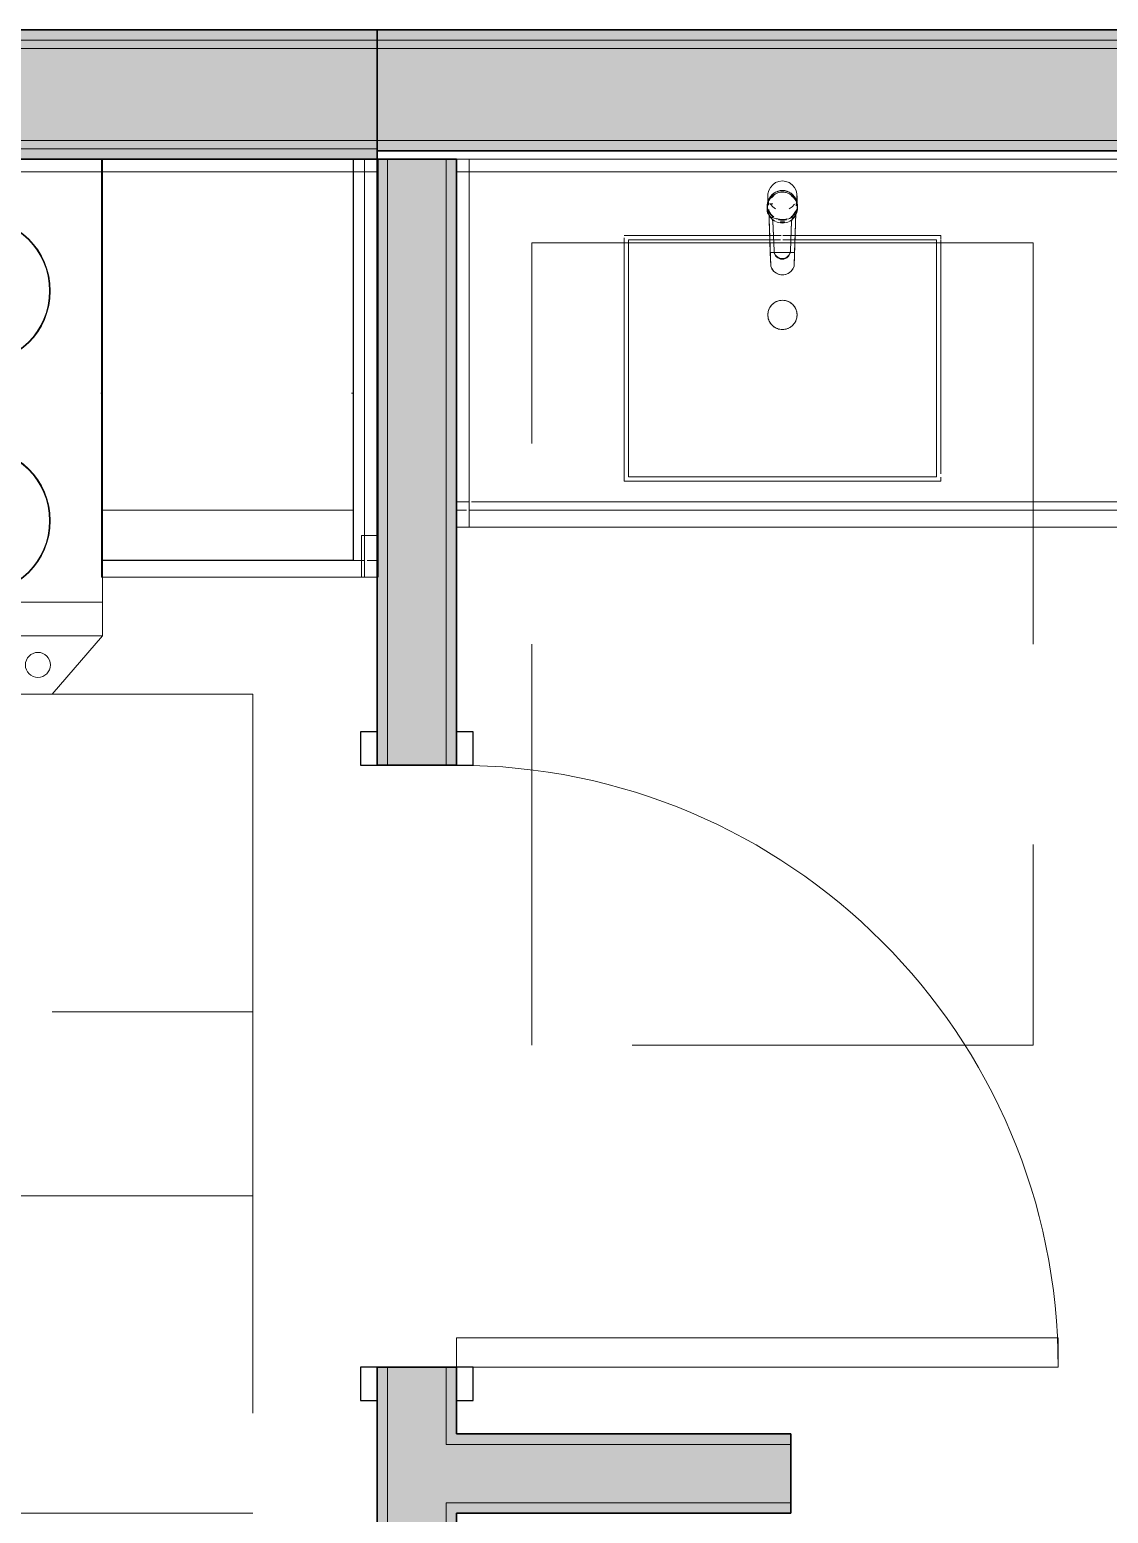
# Model space of a CAD drawing. Header units: inches. Extents: x 6 to 8416, y -388 to 6104.
# Drawn here: x 6932.9 to 6997.4, y 1418.4 to 1507.2 of the extents above; entities that cross this region are included whole.
import ezdxf

# ---------------------------------------------------------------- set-up
doc = ezdxf.new("R2010")
doc.units = ezdxf.units.IN
doc.header["$MEASUREMENT"] = 0
for name, pattern in [('Dash 1_16_', [48, 24, -24]), ('Dot 1_16_', [24, 0, -24]), ('Hidden 1_16_', [36, 24, -12]), ('Hidden 1_8_', [9, 6, -3])]:
    doc.linetypes.add(name, pattern=pattern)
for name, color, linetype, lineweight in [('A-DOOR', 31, 'Continuous', 18), ('A-DOOR-FRAM', 31, 'Continuous', 25), ('A-GENM', 13, 'Continuous', 18), ('A-ROOM', 32, 'Continuous', 13), ('A-WALL', 113, 'Continuous', 25), ('A-WALL-PATT', 111, 'Continuous', 35), ('I-WALL', 2, 'Continuous', 25), ('P-SANR-FIXT', 6, 'Continuous', 18), ('Q-CASE', 31, 'Continuous', 18), ('Q-SPCQ', 91, 'Continuous', 18)]:
    doc.layers.add(name, color=color, linetype=linetype, lineweight=lineweight)

# ---------------------------------------------------------------- blocks, each defined once
blk = doc.blocks.new('GM KT - Type B_G7 - AM - Non-Recessed at Panel - 60-3_4_ Counter to Counter-V1229-LEVEL 3 - PLAN Copy 1 Copy 1')
at = {"layer": 'A-GENM', "lineweight": 9}
for p, q in [((-0.018, -0.75), (-77.969, -0.75)), ((-77.969, -0.75), (-0.781, -0.75)), ((-16.531, 0), (-16.531, -0.75)), ((-16.531, -0.75), (-16.531, 0)), ((-16.531, -0.75), (-16.531, -25)), ((-16.531, -25), (-16.531, -0.75)), ((-16.469, 0), (-0.781, 0)), ((-0.781, 0), (-0.031, 0)), ((-0.781, -22.5), (-0.781, 0)), ((-0.781, 0), (-0.781, -0.75)), ((-0.781, -0.75), (-0.031, -0.75)), ((-0.781, -0.75), (-0.781, -22.5)), ((-0.031, -0.75), (-0.031, 0)), ((-0.031, 0), (-0.031, -22.5)), ((-0.031, -22.5), (-0.031, -0.75)), ((0.031, -0.75), (0.031, 0)), ((0.031, 0), (0.031, -0.75)), ((0.031, -0.75), (0.031, 0)), ((0.031, 0), (0.031, -0.75)), ((0.031, -22.5), (0.031, -0.75)), ((0.031, -0.75), (0.031, -22.5)), ((-0.781, -25), (-0.781, -22.5)), ((-0.781, -22.5), (-0.781, -25)), ((-0.031, -25), (-0.031, -22.5)), ((-0.031, -22.5), (-0.031, -25)), ((0.031, -25), (0.031, -22.5)), ((0.031, -22.5), (0.031, -25)), ((-16.531, -25), (-0.969, -25)), ((-0.969, -25), (-16.469, -25)), ((-0.969, -25), (-0.781, -25)), ((-0.781, -25), (-0.969, -25)), ((-0.781, -25), (-0.031, -25)), ((-0.031, -25), (-0.781, -25)), ((-0.031, -25), (-0.781, -25)), ((-0.781, -25), (-0.031, -25))]:
    blk.add_line(p, q, dxfattribs=at)
blk = doc.blocks.new('CW - LW - Filler - Toe Kick - AM - 1 1_2_ W x 24_ D x H-V1230-LEVEL 3 - PLAN Copy 1 Copy 1')
at = {"layer": 'Q-CASE', "lineweight": 9}
for p, q in [((18.238, 0), (18.238, -0.75)), ((18.238, -0.75), (18.238, 0)), ((18.238, 0), (18.925, 0)), ((18.925, 0), (18.238, 0)), ((18.238, 0), (18.925, 0)), ((18.238, -0.75), (18.238, -24)), ((18.238, -24), (18.238, -0.75)), ((18.925, 0), (19.675, 0)), ((19.675, 0), (18.925, 0)), ((18.925, 0), (19.675, 0)), ((19.738, 0), (19.738, -0.75)), ((19.738, -0.75), (19.738, 0)), ((19.738, 0), (19.738, -0.75)), ((19.738, -0.75), (19.738, -22.5)), ((19.738, -22.5), (19.738, -0.75)), ((19.738, -0.75), (19.738, -22.5)), ((19.738, -22.5), (19.738, -24)), ((19.738, -24), (19.738, -22.5)), ((19.738, -22.5), (19.738, -24)), ((18.238, -24), (18.738, -24)), ((18.738, -24), (18.238, -24)), ((18.238, -24.004), (18.738, -24.004)), ((18.238, -24.004), (18.738, -24.004)), ((18.738, -24), (18.925, -24)), ((18.925, -24), (18.738, -24)), ((18.738, -24.004), (18.925, -24.004)), ((18.738, -24.004), (18.925, -24.004)), ((19.075, -24), (19.675, -24)), ((19.675, -24), (19.075, -24)), ((19.078, -24.004), (19.675, -24.004)), ((19.078, -24.004), (19.675, -24.004))]:
    blk.add_line(p, q, dxfattribs=at)
blk = doc.blocks.new('CW - UP - Double Doors - AM - 30_ W x 14_ D x H-2223684-LEVEL 3 - PLAN Copy 1 Copy 1')
at = {"layer": 'Q-CASE', "linetype": 'Dot 1_16_', "lineweight": 9}
for p, q in [((-11.262, 0), (18.738, 0)), ((18.738, -14), (-11.262, -14))]:
    blk.add_line(p, q, dxfattribs=at)
blk = doc.blocks.new('CW - UP - Filler - AM - 1 1_2_ W x 14_ D x H-2223777-LEVEL 3 - PLAN Copy 1 Copy 1')
at = {"layer": 'Q-CASE', "linetype": 'Dot 1_16_', "lineweight": 9}
for p, q in [((17.488, 0), (18.988, 0)), ((18.988, 0), (18.988, -14)), ((18.988, -14), (17.488, -14))]:
    blk.add_line(p, q, dxfattribs=at)
blk = doc.blocks.new('CW - LW - Single Door _ Drawer - AM - 15_ W x 24_ D x H - 6_ Top Drawer-V1232-LEVEL 3 - PLAN Copy 1 Copy 1')
at = {"layer": 'Q-CASE', "lineweight": 9}
for p, q in [((3.738, 0), (18.738, 0)), ((18.738, 0), (3.738, 0)), ((18.738, 0), (18.738, -0.75)), ((18.738, -0.75), (18.738, 0)), ((3.738, 0), (18.738, 0)), ((18.738, 0), (3.738, 0)), ((3.738, -0.094), (3.738, -0.75)), ((3.738, -0.75), (3.738, -0.094)), ((3.738, -0.094), (3.738, -0.75)), ((3.738, -0.75), (3.738, -0.094)), ((3.738, -0.75), (3.738, -21)), ((3.738, -21), (3.738, -0.75)), ((3.738, -0.75), (3.738, -24)), ((3.738, -24), (3.738, -0.75)), ((18.738, 0), (18.738, -0.75)), ((18.738, -0.75), (18.738, 0)), ((18.738, -0.75), (18.738, -21)), ((18.738, -21), (18.738, -0.75)), ((18.738, -0.75), (18.738, -24)), ((18.738, -24), (18.738, -0.75)), ((18.738, -21), (3.738, -21)), ((18.738, -21), (3.738, -21)), ((18.738, -24), (3.738, -24)), ((18.738, -24), (3.738, -24)), ((3.738, -24), (18.738, -24))]:
    blk.add_line(p, q, dxfattribs=at)
at = {"layer": 'Q-CASE', "lineweight": 25}
for p, q in [((3.738, 0), (18.738, 0)), ((3.738, -0.75), (3.738, -0.094)), ((3.738, -24), (3.738, -0.75)), ((18.738, 0), (18.738, -0.75)), ((18.738, -0.75), (18.738, -24)), ((18.738, -24), (3.738, -24))]:
    blk.add_line(p, q, dxfattribs=at)
blk = doc.blocks.new('CW - UP - Single Door - AM - 15_ W x 14_ D x H-5099647-LEVEL 3 - PLAN Copy 1 Copy 1')
at = {"layer": 'Q-CASE', "linetype": 'Dot 1_16_', "lineweight": 9}
for p, q in [((3.738, 0), (18.738, 0)), ((18.738, -14), (3.738, -14))]:
    blk.add_line(p, q, dxfattribs=at)
blk = doc.blocks.new('GM Outlet Zone-AM - GM Outlet Zone-AM-V1233-LEVEL 3 - PLAN Copy 1 Copy 1')
at = {"layer": 'A-GENM', "linetype": 'Dash 1_16_', "lineweight": 9}
for p, q in [((-1.25, 0), (1.25, 0)), ((1.25, 0), (-1.25, 0)), ((-1.25, -0.188), (-1.25, 0)), ((-1.25, 0), (-1.25, -0.938)), ((-1.25, -0.938), (-1.25, -0.188)), ((1.25, 0), (1.25, -0.188)), ((1.25, 0), (1.25, -0.938)), ((1.25, -0.188), (1.25, -0.938)), ((-1.25, -1), (1.25, -1)), ((1.25, -1), (-1.25, -1))]:
    blk.add_line(p, q, dxfattribs=at)
blk = doc.blocks.new('z Nested-Range - z Nested-Range-V1234-LEVEL 3 - PLAN Copy 1 Copy 1')
at = {"layer": 'Q-SPCQ'}
for p, q in [((-15, 0), (-15, -0.75)), ((-15, -0.75), (-15, 0)), ((-15, 0), (14.937, 0)), ((14.937, 0), (-15, 0)), ((-15, 0), (-15, -0.75)), ((-15, -0.75), (-15, 0)), ((-15, 0), (14.937, 0)), ((-15, -0.75), (-15, -28.5)), ((-15, -24), (-15, -0.75)), ((-15, -0.75), (-15, -24)), ((-15, -24), (-15, -0.75)), ((15, -0.75), (15, 0)), ((15, -0.094), (15, -0.75)), ((15, -0.75), (15, -0.094)), ((15, -0.094), (15, -0.75)), ((15, -28.5), (15, -0.75)), ((15, -0.75), (15, -24)), ((15, -24), (15, -0.75)), ((15, -0.75), (15, -21)), ((15, -21), (15, -24)), ((-15, -25), (-15, -24)), ((-15, -24), (-15, -25)), ((-15, -25), (-15, -24)), ((15, -24), (15, -25)), ((15, -25), (15, -24)), ((15, -24), (15, -25)), ((-15, -28.5), (-15, -25)), ((-15, -25), (-15, -26.5)), ((-15, -26.5), (-15, -25)), ((15, -25), (15, -28.5)), ((15, -26.5), (15, -25)), ((15, -25), (15, -26.5)), ((-15, -26.5), (15, -26.5)), ((15, -26.5), (-15, -26.5)), ((15, -28.5), (-15, -28.5)), ((-15, -28.5), (15, -28.5)), ((-15, -28.5), (-12, -32)), ((-12, -32), (-15, -28.5)), ((-15, -28.5), (15, -28.5)), ((15, -28.5), (-15, -28.5)), ((12, -32), (15, -28.5)), ((15, -28.5), (12, -32)), ((-12, -32), (12, -32))]:
    blk.add_line(p, q, dxfattribs=at)
at = {"layer": 'Q-SPCQ', "lineweight": 9}
for p, q in [((-3, -29.138), (-3, -31.432)), ((3, -29.138), (-3, -29.138)), ((3, -31.432), (3, -29.138)), ((-3, -31.432), (3, -31.432))]:
    blk.add_line(p, q, dxfattribs=at)
for centre in [(-11.143, -30.25), (-7.286, -30.25), (7.286, -30.25), (11.143, -30.25)]:
    blk.add_circle(centre, 0.75, dxfattribs=at)
for centre, radius, start, end in [((-7.5, -7.875), 4.375, 360, 180), ((-7.5, -7.875), 4.375, 0, 180), ((-7.5, -7.875), 4.344, 0, 180), ((-7.5, -7.875), 4.344, 0, 180), ((7.5, -7.875), 4.375, 360, 180), ((7.5, -7.875), 4.375, 0, 180), ((7.5, -7.875), 4.344, 0, 180), ((7.5, -7.875), 4.344, 0, 180), ((-7.5, -7.875), 4.375, 180, 360), ((-7.5, -7.875), 4.375, 180, 360), ((-7.5, -7.875), 4.344, 180, 360), ((-7.5, -7.875), 4.344, 180, 360), ((7.5, -7.875), 4.375, 180, 360), ((7.5, -7.875), 4.375, 180, 360), ((7.5, -7.875), 4.344, 180, 360), ((7.5, -7.875), 4.344, 180, 360), ((-7.5, -21.625), 4.375, 360, 180), ((-7.5, -21.625), 4.375, 0, 180), ((-7.5, -21.625), 4.344, 0, 180), ((-7.5, -21.625), 4.344, 0, 180), ((7.5, -21.625), 4.375, 360, 180), ((7.5, -21.625), 4.375, 0, 180), ((7.5, -21.625), 4.344, 0, 180), ((7.5, -21.625), 4.344, 0, 180), ((-7.5, -21.625), 4.375, 180, 360), ((-7.5, -21.625), 4.375, 180, 360), ((-7.5, -21.625), 4.344, 180, 360), ((-7.5, -21.625), 4.344, 180, 360), ((7.5, -21.625), 4.375, 180, 360), ((7.5, -21.625), 4.375, 180, 360), ((7.5, -21.625), 4.344, 180, 360), ((7.5, -21.625), 4.344, 180, 360)]:
    blk.add_arc(centre, radius, start, end, dxfattribs=at)
blk = doc.blocks.new('z Nested-Clearance-Rectangle-AM - Clearance-1978794-LEVEL 3 - PLAN Copy 1 Copy 1')
at = {"layer": 'A-GENM', "linetype": 'Hidden 1_16_', "lineweight": 9}
for p, q in [((-15, -48), (-15, 0)), ((-15, 0), (15, 0)), ((15, 0), (15, -48)), ((15, -48), (-15, -48))]:
    blk.add_line(p, q, dxfattribs=at)
blk = doc.blocks.new('Unit-Single-Flush-ICC ADA-AM - 36_ x 84_-NR _U-BE _ BED_-6493364-LEVEL 3 - PLAN Copy 1 Copy 1')
at = {"layer": 'A-DOOR'}
for p, q in [((16.25, 38.375), (18, 38.375)), ((16.25, 2.375), (16.25, 38.375)), ((18, 2.375), (18, 38.375)), ((16.25, 2.375), (18, 2.375))]:
    blk.add_line(p, q, dxfattribs=at)
at = {"layer": 'A-DOOR', "lineweight": 9}
blk.add_arc((18, 2.375), 36, 90, 180, dxfattribs=at)
at = {"layer": 'A-DOOR-FRAM'}
for p, q in [((-18, 3.375), (-20, 3.375)), ((-20, 3.375), (-20, 2.375)), ((-18, 2.375), (-18, 3.375)), ((20, 3.375), (18, 3.375)), ((18, 3.375), (18, 2.375)), ((20, 2.375), (20, 3.375)), ((-20, 2.375), (-18, 2.375)), ((18, 2.375), (20, 2.375)), ((-18, -2.375), (-20, -2.375)), ((-20, -2.375), (-20, -3.375)), ((-18, -3.375), (-18, -2.375)), ((20, -2.375), (18, -2.375)), ((18, -2.375), (18, -3.375)), ((20, -3.375), (20, -2.375)), ((-20, -3.375), (-18, -3.375)), ((18, -3.375), (20, -3.375))]:
    blk.add_line(p, q, dxfattribs=at)
at = {"layer": 'A-DOOR-FRAM', "lineweight": 18}
for p, q in [((-18, 3.375), (-20, 3.375)), ((-20, 3.375), (-20, 2.375)), ((-18, 3.375), (-18, 2.375)), ((20, 3.375), (18, 3.375)), ((18, 3.375), (18, 2.375)), ((20, 3.375), (20, 2.375)), ((-20, 2.375), (-18, 2.375)), ((18, 2.375), (20, 2.375)), ((-20, -3.375), (-20, -2.375)), ((-18, -2.375), (-20, -2.375)), ((-18, -3.375), (-18, -2.375)), ((18, -3.375), (18, -2.375)), ((20, -2.375), (18, -2.375)), ((20, -3.375), (20, -2.375)), ((-20, -3.375), (-18, -3.375)), ((18, -3.375), (20, -3.375))]:
    blk.add_line(p, q, dxfattribs=at)
blk = doc.blocks.new('GM BA Vanity-Double - Counter w Apron-ICC ADA-AM - Type B Opt_ B - Variable-V1235-LEVEL 3 - PLAN Copy 1 Copy 1')
at = {"layer": 'A-GENM'}
for p, q in [((-21.25, 0), (-22, 0)), ((-22, 0), (-22, -22)), ((-22, -0.75), (-22, 0)), ((-22, 0), (-21.25, 0)), ((56, 0), (-22, 0)), ((-22, 0), (-22, -0.75)), ((-22, -0.75), (-22, 0)), ((-22, 0), (-21.25, 0)), ((-21.25, 0), (-22, 0)), ((-22, 0), (-22, -0.75)), ((-22, 0), (-21.25, 0)), ((-22, -0.75), (-22, 0)), ((-22, -22), (-22, -0.75)), ((-22, -0.75), (56, -0.75)), ((-21.25, -0.75), (-22, -0.75)), ((-22, -0.75), (-22, -22)), ((-22, -22), (-22, -0.75)), ((-21.25, -22), (-21.25, 0)), ((-21.25, 0), (-21.25, -0.75)), ((-21.25, 0), (55.25, 0)), ((55.25, 0), (-21.25, 0)), ((-21.25, 0), (55.25, 0)), ((-21.25, -0.75), (-21.25, -22)), ((55.25, -0.75), (-21.25, -0.75)), ((56, 0), (55.25, 0)), ((55.25, 0), (55.25, -22)), ((55.25, -0.75), (55.25, 0)), ((55.25, 0), (56, 0)), ((55.25, 0), (56, 0)), ((56, 0), (55.25, 0)), ((55.25, 0), (56, 0)), ((55.25, -22), (55.25, -0.75)), ((56, -0.75), (55.25, -0.75)), ((56, 0), (55.5, 0)), ((55.5, 0), (56, 0)), ((55.5, -0.234), (55.5, -0.75)), ((55.5, -0.75), (55.5, -0.234)), ((55.5, -0.75), (55.5, -20.5)), ((55.5, -20.5), (55.5, -0.75)), ((56, 0), (56, -0.75)), ((56, -0.75), (56, 0)), ((56, 0), (56, -0.75)), ((56, 0), (56, -0.75)), ((56, -0.75), (56, 0)), ((56, 0), (56, -0.75)), ((56, -0.75), (56, -16.75)), ((56, -16.75), (56, -0.75)), ((56, -0.75), (56, -16.75)), ((56, -16.75), (56, -0.75)), ((56, -0.75), (56, -16.75)), ((-11.719, -4.813), (-3.254, -4.813)), ((-11.719, -19), (-11.719, -4.813)), ((-3.254, -4.813), (-11.719, -4.813)), ((-11.719, -4.813), (-11.719, -19)), ((-3.254, -4.813), (-3.025, -4.813)), ((-3.025, -4.813), (-3.254, -4.813)), ((-3.025, -4.813), (-2.614, -4.813)), ((-2.614, -4.813), (-3.025, -4.813)), ((-2.469, -4.813), (-2.001, -4.813)), ((-2.001, -4.813), (-2.469, -4.813)), ((-2.001, -4.813), (-1.746, -4.813)), ((-1.746, -4.813), (-2.001, -4.813)), ((-1.746, -4.813), (6.719, -4.813)), ((6.719, -4.813), (-1.746, -4.813)), ((6.719, -4.813), (6.719, -19)), ((6.719, -19), (6.719, -4.813)), ((27.281, -4.813), (35.746, -4.813)), ((27.281, -19), (27.281, -4.813)), ((35.746, -4.813), (27.281, -4.813)), ((27.281, -4.813), (27.281, -19)), ((35.746, -4.813), (35.975, -4.813)), ((35.975, -4.813), (35.746, -4.813)), ((35.975, -4.813), (36.386, -4.813)), ((36.386, -4.813), (35.975, -4.813)), ((36.531, -4.813), (36.999, -4.813)), ((36.999, -4.813), (36.531, -4.813)), ((36.999, -4.813), (37.254, -4.813)), ((37.254, -4.813), (36.999, -4.813)), ((37.254, -4.813), (45.719, -4.813)), ((45.719, -4.813), (37.254, -4.813)), ((45.719, -4.813), (45.719, -19)), ((45.719, -19), (45.719, -4.813)), ((56, -16.75), (56, -20.5)), ((56, -20.5), (56, -16.75)), ((56, -22), (56, -16.75)), ((56, -16.75), (56, -22)), ((56, -22), (56, -16.75)), ((56, -16.75), (56, -22)), ((6.719, -19), (-11.719, -19)), ((-11.719, -19), (6.719, -19)), ((45.719, -19), (27.281, -19)), ((27.281, -19), (45.719, -19)), ((-21.25, -20.5), (-22, -20.5)), ((-22, -20.5), (-21.25, -20.5)), ((-22, -21), (-22, -20.5)), ((-22, -21), (-22, -20.5)), ((-21.402, -21), (-22, -21)), ((-22, -21), (-21.402, -21)), ((55.25, -21), (-21.25, -21)), ((-21.25, -21), (55.25, -21)), ((55.103, -20.5), (-21.103, -20.5)), ((-21.103, -20.5), (55.103, -20.5)), ((55.5, -20.5), (55.25, -20.5)), ((55.25, -20.5), (56, -20.5)), ((56, -21), (55.402, -21)), ((55.402, -21), (56, -21)), ((55.5, -20.5), (56, -20.5)), ((55.5, -20.5), (56, -20.5)), ((56, -20.5), (55.5, -20.5)), ((56, -20.5), (56, -21)), ((56, -21), (56, -20.5)), ((-22, -22), (-21.25, -22)), ((-21.25, -22), (-22, -22)), ((-22, -22), (-21.25, -22)), ((-21.25, -22), (-22, -22)), ((-21.25, -22), (55.25, -22)), ((55.25, -22), (-21.25, -22)), ((55.25, -22), (56, -22)), ((56, -22), (55.25, -22)), ((55.25, -22), (56, -22)), ((56, -22), (55.25, -22))]:
    blk.add_line(p, q, dxfattribs=at)
blk = doc.blocks.new('z Nested-Lav Basin-Rectangular - Rectangular-V1170-LEVEL 3 - PLAN Copy 1 Copy 1')
at = {"layer": 'P-SANR-FIXT', "lineweight": 9}
for p, q in [((-9.469, 7.387), (-0.764, 7.387)), ((-9.231, 7.387), (-9.469, 7.387)), ((-9.469, 7.254), (-9.469, -7.301)), ((-8.531, 7.387), (-9.231, 7.387)), ((-9.219, -7.051), (-9.219, 7.137)), ((-9.219, 7.137), (-0.754, 7.137)), ((-9.219, 7.137), (-8.988, 7.137)), ((-8.988, 7.137), (-8.306, 7.137)), ((-7.403, 7.387), (-8.531, 7.387)), ((-8.306, 7.137), (-7.208, 7.137)), ((-5.904, 7.387), (-7.403, 7.387)), ((-7.208, 7.137), (-5.748, 7.137)), ((-4.108, 7.387), (-5.904, 7.387)), ((-5.748, 7.137), (-4, 7.137)), ((-2.107, 7.387), (-4.108, 7.387)), ((-4, 7.137), (-2.051, 7.137)), ((-0.768, 7.387), (-2.107, 7.387)), ((-2.051, 7.137), (-0.759, 7.137)), ((-0.537, 7.387), (-0.768, 7.387)), ((-0.764, 7.387), (-0.534, 7.387)), ((-0.759, 7.137), (-0.528, 7.137)), ((-0.754, 7.137), (-0.525, 7.137)), ((-0.073, 7.387), (-0.537, 7.387)), ((-0.534, 7.387), (-0.073, 7.387)), ((-0.528, 7.137), (-0.114, 7.137)), ((-0.525, 7.137), (-0.114, 7.137)), ((0.031, 7.137), (0.499, 7.137)), ((0.031, 7.137), (0.501, 7.137)), ((0.032, 7.387), (0.508, 7.387)), ((0.51, 7.387), (0.032, 7.387)), ((0.499, 7.137), (0.754, 7.137)), ((0.501, 7.137), (0.759, 7.137)), ((0.508, 7.387), (0.764, 7.387)), ((0.768, 7.387), (0.51, 7.387)), ((0.754, 7.137), (9.219, 7.137)), ((0.759, 7.137), (2.051, 7.137)), ((0.764, 7.387), (9.469, 7.387)), ((2.107, 7.387), (0.768, 7.387)), ((2.051, 7.137), (4, 7.137)), ((4.108, 7.387), (2.107, 7.387)), ((4, 7.137), (5.748, 7.137)), ((5.904, 7.387), (4.108, 7.387)), ((5.748, 7.137), (7.208, 7.137)), ((7.403, 7.387), (5.904, 7.387)), ((7.208, 7.137), (8.306, 7.137)), ((8.531, 7.387), (7.403, 7.387)), ((8.306, 7.137), (8.988, 7.137)), ((9.231, 7.387), (8.531, 7.387)), ((8.988, 7.137), (9.219, 7.137)), ((9.219, 7.137), (9.219, -7.051)), ((9.469, 7.387), (9.231, 7.387)), ((9.469, 7.161), (9.469, 7.387)), ((9.469, -6.878), (9.469, 7.137)), ((9.219, -7.051), (-9.219, -7.051)), ((-8.988, -7.051), (-9.219, -7.051)), ((-8.306, -7.051), (-8.988, -7.051)), ((-7.208, -7.051), (-8.306, -7.051)), ((-5.748, -7.051), (-7.208, -7.051)), ((-4, -7.051), (-5.748, -7.051)), ((-2.051, -7.051), (-4, -7.051)), ((0, -7.051), (-2.051, -7.051)), ((2.051, -7.051), (0, -7.051)), ((4, -7.051), (2.051, -7.051)), ((5.748, -7.051), (4, -7.051)), ((7.208, -7.051), (5.748, -7.051)), ((8.306, -7.051), (7.208, -7.051)), ((8.988, -7.051), (8.306, -7.051)), ((9.219, -7.051), (8.988, -7.051)), ((9.469, -7.301), (9.469, -7.066)), ((-9.469, -7.301), (-9.231, -7.301)), ((9.469, -7.301), (-9.469, -7.301)), ((-9.231, -7.301), (-8.531, -7.301)), ((-8.531, -7.301), (-7.403, -7.301)), ((-7.403, -7.301), (-5.904, -7.301)), ((-5.904, -7.301), (-4.108, -7.301)), ((-4.108, -7.301), (-2.107, -7.301)), ((-2.107, -7.301), (0, -7.301)), ((0, -7.301), (2.107, -7.301)), ((2.107, -7.301), (4.108, -7.301)), ((4.108, -7.301), (5.904, -7.301)), ((5.904, -7.301), (7.403, -7.301)), ((7.403, -7.301), (8.531, -7.301)), ((8.531, -7.301), (9.231, -7.301)), ((9.231, -7.301), (9.469, -7.301))]:
    blk.add_line(p, q, dxfattribs=at)
at = {"layer": 'P-SANR-FIXT'}
blk.add_circle((0, 2.637), 0.875, dxfattribs=at)
at = {"layer": 'P-SANR-FIXT', "lineweight": 9}
for points in [[(-0.875, 2.637), (-0.875, 2.738), (-0.839, 2.942), (-0.684, 3.211), (-0.447, 3.41), (-0.155, 3.516), (0.155, 3.516), (0.447, 3.41), (0.684, 3.21), (0.839, 2.942), (0.875, 2.738), (0.875, 2.637)], [(-0.822, 2.936), (-0.857, 2.84), (-0.875, 2.738), (-0.875, 2.637)], [(-0.67, 3.199), (-0.736, 3.121), (-0.787, 3.032), (-0.822, 2.936)], [(-0.438, 3.394), (-0.526, 3.343), (-0.605, 3.277), (-0.67, 3.199)], [(-0.152, 3.498), (-0.252, 3.481), (-0.349, 3.445), (-0.438, 3.394)], [(0.152, 3.498), (0.052, 3.516), (-0.052, 3.516), (-0.152, 3.498)], [(0.438, 3.394), (0.349, 3.445), (0.252, 3.481), (0.152, 3.498)], [(0.67, 3.199), (0.605, 3.277), (0.526, 3.343), (0.438, 3.394)], [(0.822, 2.936), (0.787, 3.031), (0.736, 3.121), (0.67, 3.199)], [(0.875, 2.637), (0.875, 2.738), (0.857, 2.84), (0.822, 2.936)], [(-0.875, 2.637), (-0.875, 2.535), (-0.857, 2.433), (-0.822, 2.337)], [(0.875, 2.637), (0.875, 2.535), (0.839, 2.331), (0.684, 2.063), (0.447, 1.863), (0.155, 1.757), (-0.155, 1.757), (-0.447, 1.863), (-0.684, 2.062), (-0.839, 2.331), (-0.875, 2.535), (-0.875, 2.637)], [(-0.822, 2.337), (-0.787, 2.242), (-0.736, 2.152), (-0.67, 2.074)], [(-0.67, 2.074), (-0.605, 1.996), (-0.526, 1.93), (-0.438, 1.879)], [(-0.438, 1.879), (-0.349, 1.828), (-0.252, 1.793), (-0.152, 1.775)], [(0.152, 1.775), (0.252, 1.793), (0.349, 1.828), (0.438, 1.879)], [(0.438, 1.879), (0.526, 1.93), (0.605, 1.996), (0.67, 2.074)], [(0.67, 2.074), (0.736, 2.152), (0.787, 2.242), (0.822, 2.337)], [(0.822, 2.337), (0.857, 2.433), (0.875, 2.535), (0.875, 2.637)], [(-0.152, 1.775), (-0.052, 1.757), (0.052, 1.757), (0.152, 1.775)]]:
    blk.add_open_spline(points, degree=3, dxfattribs=at)
blk = doc.blocks.new('z Nested-Faucet-BA-Sngl Handle - Faucet-V948-LEVEL 3 - PLAN Copy 1 Copy 1')
at = {"layer": 'P-SANR-FIXT'}
for p, q in [((-0.892, 1.197), (-0.904, 1.059)), ((-0.904, 1.059), (-0.904, 0.911)), ((-0.904, 1.059), (-0.901, 0.993)), ((-0.878, 1.628), (-0.878, 1.072)), ((-0.837, 1.3), (-0.837, 1.146)), ((-0.837, 1.146), (-0.837, 1.058)), ((-0.837, 1.058), (-0.829, 1.058)), ((-0.829, 1.058), (-0.837, 1.058)), ((-0.772, 1.146), (-0.57, 1.146)), ((-0.586, 1.721), (-0.73, 1.571)), ((-0.723, 1.126), (-0.582, 0.966)), ((-0.582, 0.966), (-0.408, 0.845)), ((0.408, 0.845), (0.582, 0.966)), ((0.582, 0.966), (0.723, 1.126)), ((0.828, 1.029), (0.835, 1.214)), ((0.836, 1.232), (0.832, 1.146)), ((0.836, 1.232), (0.85, 1.232)), ((0.85, 1.232), (0.836, 1.232)), ((0.85, 1.3), (0.85, 1.232)), ((0.85, 1.232), (0.85, 1.3)), ((0.878, 1.072), (0.878, 1.628)), ((0.89, 0.926), (0.89, 0.966)), ((0.904, 1.059), (0.892, 1.197)), ((0.901, 0.993), (0.904, 1.059)), ((0.904, 0.911), (0.904, 1.059)), ((-0.913, 0.847), (-0.913, 0.806)), ((-0.82, 0.808), (-0.697, -2.584)), ((-0.727, -1.767), (-0.82, 0.808)), ((-0.567, 0.126), (-0.5, -1.664)), ((-0.567, 0.085), (-0.567, 0.126)), ((-0.502, -1.664), (-0.567, 0.085)), ((-0.118, 0.06), (-0.118, 0.019)), ((-0.118, 0.019), (0.118, 0.019)), ((-0.118, 0.019), (0.118, 0.019)), ((0.118, 0.019), (0.118, 0.06)), ((0.476, -1.663), (0.538, 0.119)), ((0.538, 0.078), (0.477, -1.663)), ((0.538, 0.078), (0.538, 0.119)), ((0.608, 0.226), (0.608, 0.267)), ((0.697, -2.591), (0.812, 0.587)), ((0.812, 0.587), (0.727, -1.767)), ((-0.697, -2.584), (-0.727, -1.767)), ((-0.727, -1.767), (0.727, -1.767)), ((0.727, -1.767), (0.697, -2.591))]:
    blk.add_line(p, q, dxfattribs=at)
at = {"layer": 'P-SANR-FIXT', "flags": 128}
for points in [[(-0.74, 0.375), (-0.843, 0.574), (-0.897, 0.793), (-0.898, 1.019), (-0.846, 1.238), (-0.745, 1.438), (-0.601, 1.607), (-0.421, 1.736), (-0.217, 1.816), (0, 1.844)], [(0, 2.513), (-0.21, 2.488), (-0.408, 2.412), (-0.582, 2.291), (-0.723, 2.131), (-0.821, 1.942), (-0.872, 1.735), (-0.872, 1.522), (-0.83, 1.338)], [(0, 1.929), (-0.211, 1.905), (-0.41, 1.834), (-0.586, 1.721)], [(0.83, 1.338), (0.872, 1.522), (0.872, 1.735), (0.821, 1.942), (0.723, 2.131), (0.582, 2.291), (0.408, 2.412), (0.21, 2.488), (0, 2.513)], [(0.892, 1.197), (0.834, 1.393), (0.73, 1.571), (0.586, 1.721), (0.41, 1.834), (0.211, 1.905), (0, 1.929)], [(0, 1.844), (0.217, 1.816), (0.421, 1.736), (0.601, 1.607), (0.745, 1.438), (0.846, 1.238), (0.898, 1.019), (0.897, 0.793), (0.843, 0.574), (0.74, 0.375)], [(-0.73, 1.571), (-0.834, 1.393), (-0.892, 1.197)], [(0, 0.193), (-0.375, 0.243), (-0.74, 0.375)], [(0.74, 0.375), (0.38, 0.244), (0, 0.193)], [(-0.697, -2.584), (-0.622, -2.753), (-0.506, -2.898), (-0.358, -3.009), (-0.187, -3.079), (-0.003, -3.103), (0.181, -3.081), (0.353, -3.013), (0.503, -2.903), (0.62, -2.76), (0.697, -2.591)], [(-0.53, -2.874), (-0.63, -2.738), (-0.697, -2.584)], [(0.697, -2.591), (0.628, -2.745), (0.527, -2.879)], [(0.527, -2.879), (0.397, -2.987), (0.246, -3.061), (0.081, -3.099), (-0.087, -3.098), (-0.251, -3.059), (-0.401, -2.982), (-0.53, -2.874)]]:
    blk.add_lwpolyline(points, dxfattribs=at)
at = {"layer": 'P-SANR-FIXT'}
for centre, major_axis, ratio, start_param, end_param in [((0, 1.072), (0.878, 0), 0.992546, 1.570796, 2.827433), ((0, 1.072), (-0.878, 0), 0.992546, 4.712389, 5.969026), ((0.006, 0.973), (0.888, 0), 0.981627, 0.933909, 2.665692), ((0, 1.072), (0.878, 0), 0.992546, 0.314159, 1.570796), ((0, 1.072), (0.878, 0), 0.992546, 0.314159, 1.570796), ((0.254, 0.847), (1.168, 0), 0.981627, 2.665692, 3.178986), ((0.254, 0.806), (1.168, 0), 0.981627, 2.964137, 3.178986), ((0, 1.061), (0.904, 0), 0.992546, 3.217646, 3.715894), ((0.006, 0.932), (0.888, 0), 0.981627, 2.170897, 2.418294), ((0.011, 0.98), (0.879, 0), 0.981627, 0.042013, 0.933909), ((0.011, 0.939), (0.879, 0), 0.981627, 0.710935, 0.933909), ((0.011, 0.939), (0.879, 0), 0.981627, 0.487961, 0.710935), ((-0.314, 0.966), (1.204, 0), 0.981627, 5.996826, 6.325199), ((0, 1.072), (0.878, 0), 0.992546, 6.230844, 6.449596), ((-0.314, 0.926), (-1.204, 0), 0.981627, 3.01942, 3.141593), ((-0.314, 0.926), (1.204, 0), 0.981627, 0, 0.042013), ((-0.322, 0.826), (0.591, 0), 0.981627, 3.178986, 3.714688), ((-0.322, 0.785), (0.591, 0), 0.981627, 3.178986, 3.714688), ((0.566, 1.388), (1.648, 0), 0.981627, 3.714688, 3.860385), ((0.566, 1.348), (1.648, 0), 0.981627, 3.714688, 3.787537), ((0, 1.072), (0.878, 0), 0.992546, 3.551057, 4.075712), ((0, 1.072), (0.878, 0), 0.992546, 3.551057, 4.075712), ((0.566, 1.348), (1.648, 0), 0.981627, 3.787537, 3.860385), ((0, 1.061), (0.904, 0), 0.992546, 3.750335, 4.060308), ((0, 0.89), (0.904, 0), 0.992546, 3.752746, 4.180072), ((-1.05, 0), (0.5, 0), 0.981627, 0.402972, 0.718792), ((-1.05, -0.04), (0.5, 0), 0.981627, 0.258592, 0.718792), ((-1.05, 0), (0.5, 0), 0.981627, 0.258592, 0.402972), ((0, 0.89), (0.904, 0), 0.992546, 4.232568, 4.712389), ((0, 1.072), (0.878, 0), 0.992546, 4.304525, 4.702797), ((0, 1.072), (0.878, 0), 0.992546, 4.304525, 4.702797), ((0, 1.061), (0.904, 0), 0.992546, 4.44211, 4.712389), ((0, 1.061), (-0.904, 0), 0.992546, 1.570796, 1.844377), ((0, 0.89), (0.904, 0), 0.992546, 4.712389, 5.19221), ((0, 1.072), (0.878, 0), 0.992546, 4.721981, 5.021918), ((0, 1.072), (0.878, 0), 0.992546, 4.721981, 5.021918), ((0, 1.061), (0.904, 0), 0.992546, 5.210637, 5.708884), ((0, 0.89), (0.904, 0), 0.992546, 5.234976, 5.672032), ((0, 1.072), (0.878, 0), 0.992546, 5.340708, 5.969026), ((0, 1.072), (0.878, 0), 0.992546, 5.340708, 5.969026), ((1.193, -0.131), (0.689, 0), 0.981627, 2.584339, 2.826182), ((1.193, -0.091), (0.689, 0), 0.981627, 2.708663, 2.826182), ((1.193, -0.091), (0.689, 0), 0.981627, 2.584339, 2.708663), ((0.057, 0.859), (0.817, 0), 0.981627, 5.452534, 5.996826), ((0.057, 0.818), (0.817, 0), 0.981627, 5.452534, 5.996826), ((0, 1.061), (0.904, 0), 0.992546, 5.760739, 5.987105), ((-0.314, 0.926), (1.204, 0), 0.981627, 5.996826, 6.161012), ((-0.012, -1.647), (0.488, 0), 0.981627, 3.17816, 6.248991), ((-0.012, -1.687), (0.488, 0), 0.981627, 3.17816, 6.248991)]:
    blk.add_ellipse(centre, major_axis=major_axis, ratio=ratio, start_param=start_param, end_param=end_param, dxfattribs=at)
for points, knots in [([(0, 0.067), (-0.018, 0.067), (-0.044, 0.067), (-0.074, 0.067), (-0.096, 0.066), (-0.114, 0.064), (-0.118, 0.062), (-0.118, 0.06)], [0, 0, 0, 0, 0.285714, 0.428571, 0.571429, 0.785714, 1, 1, 1, 1]), ([(-0.118, 0.06), (-0.118, 0.058), (-0.11, 0.053), (-0.079, 0.044), (-0.04, 0.039), (-0.014, 0.038), (0, 0.038)], [0, 0, 0, 0, 0.285714, 0.571429, 0.785714, 1, 1, 1, 1]), ([(0.118, 0.06), (0.118, 0.062), (0.112, 0.065), (0.093, 0.066), (0.071, 0.067), (0.04, 0.067), (0.013, 0.067), (0, 0.067)], [0, 0, 0, 0, 0.285714, 0.428571, 0.571429, 0.785714, 1, 1, 1, 1]), ([(0, 0.038), (0.018, 0.038), (0.044, 0.039), (0.075, 0.044), (0.096, 0.049), (0.114, 0.055), (0.118, 0.058), (0.118, 0.06)], [0, 0, 0, 0, 0.285714, 0.428571, 0.571429, 0.785714, 1, 1, 1, 1])]:
    blk.add_open_spline(points, degree=3, knots=knots, dxfattribs=at)
blk = doc.blocks.new('z Nested-Clearance-Plumbing-AM - Clearance-V316-LEVEL 3 - PLAN Copy 1 Copy 1')
at = {"layer": 'A-GENM', "linetype": 'Hidden 1_16_', "lineweight": 9}
for p, q in [((-15, -48), (-15, 0)), ((-15, 0), (-0.748, 0)), ((-0.748, 0), (-0.518, 0)), ((-0.518, 0), (0.492, 0)), ((0.492, 0), (0.748, 0)), ((0.748, 0), (15, 0)), ((15, 0), (15, -48)), ((15, -48), (-15, -48))]:
    blk.add_line(p, q, dxfattribs=at)

msp = doc.modelspace()

# ---------------------------------------------------------------- hatches: boundary and pattern name
at = {"layer": 'A-WALL-PATT'}
h = msp.add_hatch(color=10, dxfattribs=at)
h.paths.add_polyline_path([(6940.44803685, 1506.56077679), (6953.66533733, 1506.56077679), (6953.66533733, 1507.18577679), (6902.41533733, 1507.18577679), (6902.41533733, 1506.56077679), (6906.70553685, 1506.56077679)])
h.paths.add_polyline_path([(6894.91533733, 1506.56077679), (6894.91533733, 1507.18577679), (6813.41533733, 1507.18577679), (6813.41533733, 1506.56077679), (6839.22053685, 1506.56077679)])
h.paths.add_polyline_path([(6769.04033733, 1506.56077679), (6777.41533733, 1506.56077679), (6777.41533733, 1507.18577679), (6769.04033733, 1507.18577679)])
msp.add_hatch(color=10, dxfattribs=at).paths.add_polyline_path([(7036.41533733, 1506.56077679), (7036.41533733, 1507.18577679), (6953.66533733, 1507.18577679), (6953.66533733, 1506.56077679), (7024.80428685, 1506.56077679)])
h = msp.add_hatch(color=10, dxfattribs=at)
h.paths.add_polyline_path([(6953.66533733, 1500.06077679), (6953.66533733, 1500.56077679), (6813.41533733, 1500.56077679), (6813.41533733, 1500.06077679), (6940.44803685, 1500.06077679)])
h.paths.add_polyline_path([(6777.41533733, 1500.06077679), (6777.41533733, 1500.56077679), (6769.04033733, 1500.56077679), (6769.04033733, 1500.06077679), (6771.73553685, 1500.06077679)])
at = {"layer": 'A-WALL-PATT', "lineweight": 25}
h = msp.add_hatch(color=10, dxfattribs=at)
h.paths.add_polyline_path([(6906.70553685, 1499.43577679), (6953.66533733, 1499.43577679), (6953.66533733, 1500.06077679), (6813.41533733, 1500.06077679), (6813.41533733, 1499.43577679), (6839.22053685, 1499.43577679)])
h.paths.add_polyline_path([(6777.41533733, 1499.43577679), (6777.41533733, 1500.06077679), (6769.04033733, 1500.06077679), (6769.04033733, 1499.43577679), (6771.73553685, 1499.43577679)])
msp.add_hatch(color=10, dxfattribs=at).paths.add_polyline_path([(7037.04033733, 1499.93577679), (7037.04033733, 1500.56077679), (6953.66533733, 1500.56077679), (6953.66533733, 1499.93577679), (7036.41533733, 1499.93577679)])
at = {"layer": 'A-WALL-PATT', "lineweight": 25, "transparency": 33554560}
h = msp.add_hatch(color=10, dxfattribs=at)
h.paths.add_polyline_path([(6953.66533733, 1370.81077679), (6954.29033733, 1370.81077679), (6954.29033733, 1427.18577679), (6953.66533733, 1427.18577679), (6953.66533733, 1371.43577679)])
h.paths.add_polyline_path([(6954.29033733, 1463.18577679), (6954.29033733, 1499.43577679), (6953.66533733, 1499.43577679), (6953.66533733, 1463.18577679)])
at = {"layer": 'A-WALL-PATT', "transparency": 33554560}
h = msp.add_hatch(color=10, dxfattribs=at)
h.paths.add_polyline_path([(6958.41533733, 1371.43577679), (6958.41533733, 1419.06077679), (6957.79033733, 1419.06077679), (6957.79033733, 1371.43577679)])
h.paths.add_polyline_path([(6957.79033733, 1422.56077679), (6958.41533733, 1422.56077679), (6958.41533733, 1427.18577679), (6957.79033733, 1427.18577679)])
h.paths.add_polyline_path([(6957.79033733, 1463.18577679), (6958.41533733, 1463.18577679), (6958.41533733, 1499.43577679), (6957.79033733, 1499.43577679), (6957.79033733, 1472.65306081)])
at = {"layer": 'A-WALL-PATT', "lineweight": 25, "transparency": 33554560}
msp.add_hatch(color=10, dxfattribs=at).paths.add_polyline_path([(6978.41533733, 1422.56077679), (6978.41533733, 1423.18577679), (6958.41533733, 1423.18577679), (6958.41533733, 1422.56077679), (6974.19053685, 1422.56077679)])
at = {"layer": 'A-WALL-PATT', "transparency": 33554560}
msp.add_hatch(color=10, dxfattribs=at).paths.add_polyline_path([(6978.41533733, 1418.43577679), (6978.41533733, 1419.06077679), (6958.41533733, 1419.06077679), (6958.41533733, 1418.43577679), (6974.19053685, 1418.43577679)])
at = {"layer": 'I-WALL'}
h = msp.add_hatch(color=10, dxfattribs=at)
h.paths.add_polyline_path([(6953.66533733, 1506.06077679), (6953.66533733, 1506.56077679), (6902.41533733, 1506.56077679), (6902.41533733, 1506.06077679), (6940.44803685, 1506.06077679)])
h.paths.add_polyline_path([(6894.91533733, 1506.06077679), (6894.91533733, 1506.56077679), (6813.41533733, 1506.56077679), (6813.41533733, 1506.06077679), (6839.22053685, 1506.06077679)])
h.paths.add_polyline_path([(6769.04033733, 1506.06077679), (6777.41533733, 1506.06077679), (6777.41533733, 1506.56077679), (6769.04033733, 1506.56077679)])
for points in [[(7037.04033733, 1506.06077679), (7037.04033733, 1506.56077679), (6953.66533733, 1506.56077679), (6953.66533733, 1506.06077679), (7036.41533733, 1506.06077679)], [(7037.66533733, 1500.56077679), (7037.66533733, 1505.93577679), (7036.41533733, 1506.06077679), (6953.66533733, 1506.06077679), (6953.66533733, 1500.56077679), (7037.04033733, 1500.56077679)]]:
    msp.add_hatch(color=10, dxfattribs=at).paths.add_polyline_path(points)
h = msp.add_hatch(color=10, dxfattribs=at)
h.paths.add_polyline_path([(6953.66533733, 1500.56077679), (6953.66533733, 1506.06077679), (6902.41533733, 1506.06077679), (6902.41533733, 1503.18577679), (6894.91533733, 1503.18577679), (6894.91533733, 1506.06077679), (6813.41533733, 1506.06077679), (6813.41533733, 1500.56077679), (6940.44803685, 1500.56077679)])
h.paths.add_polyline_path([(6771.73553685, 1500.56077679), (6777.41533733, 1500.56077679), (6777.41533733, 1506.06077679), (6769.04033733, 1506.06077679), (6769.04033733, 1500.56077679)])
at = {"layer": 'I-WALL', "transparency": 33554560}
h = msp.add_hatch(color=10, dxfattribs=at)
h.paths.add_polyline_path([(6957.79033733, 1370.81077679), (6957.79033733, 1427.18577679), (6954.29033733, 1427.18577679), (6954.29033733, 1370.81077679)])
h.paths.add_polyline_path([(6957.79033733, 1463.18577679), (6957.79033733, 1499.43577679), (6954.29033733, 1499.43577679), (6954.29033733, 1463.18577679)])
msp.add_hatch(color=10, dxfattribs=at).paths.add_polyline_path([(6978.41533733, 1419.06077679), (6978.41533733, 1422.56077679), (6957.79033733, 1422.56077679), (6957.79033733, 1419.06077679), (6974.19053685, 1419.06077679)])

# ---------------------------------------------------------------- linework, layer by layer
at = {"layer": 'A-ROOM', "lineweight": 9, "flags": 128}
msp.add_lwpolyline([(5517.16533733, 950.68577679), (5517.16533733, 1329.68577679), (5517.16533733, 1374.56077679), (5517.16533733, 1507.18577679), (5612.29033733, 1507.18577679), (6058.16533733, 1507.18577679), (6133.29033733, 1507.18577679), (6196.26633733, 1507.18577679), (6208.31433733, 1507.18577679), (6287.04033733, 1507.18577679), (6553.41533733, 1507.18577679), (6623.91533733, 1507.18577679), (6684.85253134, 1507.18577679), (6691.72814332, 1507.18577679), (6769.04033733, 1507.18577679), (6953.66533733, 1507.18577679), (7039.41533733, 1507.18577679), (7109.91533733, 1507.18577679), (7146.66533733, 1507.18577679), (7492.29033733, 1507.18577679)], dxfattribs=at)
msp.add_lwpolyline([(7101.16533733, 1214.81077679), (7101.16533733, 1342.68577679), (7101.16533733, 1482.68577679), (7036.41533733, 1482.68577679), (7036.41533733, 1499.93577679), (6953.66533733, 1499.93577679), (6953.66533733, 1499.43577679), (6769.04033733, 1499.43577679), (6691.66533733, 1499.43577679), (6691.66533733, 1465.43577679), (6684.91533733, 1465.43577679), (6684.91533733, 1499.43577679), (6626.91533733, 1499.43577679), (6626.91533733, 1485.68577679), (6624.91533733, 1485.68577679), (6624.91533733, 1214.81077679)], close=True, dxfattribs=at)
at = {"layer": 'A-WALL', "lineweight": 9}
for p, q in [((6902.41533733, 1506.56077679), (7586.79033733, 1506.56077679)), ((7037.66533733, 1506.06077679), (6902.41533733, 1506.06077679)), ((7037.66533733, 1500.56077679), (6813.41533733, 1500.56077679)), ((6953.66533733, 1500.06077679), (6813.41533733, 1500.06077679)), ((6954.29033733, 1463.18577679), (6954.29033733, 1499.43577679)), ((6957.79033733, 1463.18577679), (6957.79033733, 1499.43577679)), ((6954.29033733, 1370.81077679), (6954.29033733, 1427.18577679)), ((6957.79033733, 1422.56077679), (6957.79033733, 1427.18577679)), ((6978.41533733, 1422.56077679), (6957.79033733, 1422.56077679)), ((6957.79033733, 1370.81077679), (6957.79033733, 1419.06077679)), ((6957.79033733, 1419.06077679), (6978.41533733, 1419.06077679))]:
    msp.add_line(p, q, dxfattribs=at)
at = {"layer": 'I-WALL', "lineweight": 35}
for p, q in [((7037.04033733, 1507.18577679), (6902.41533733, 1507.18577679)), ((6953.66533733, 1507.18577679), (6953.66533733, 1463.18577679)), ((6953.66533733, 1499.93577679), (7036.41533733, 1499.93577679)), ((6813.41533733, 1499.43577679), (6958.41533733, 1499.43577679)), ((6958.41533733, 1463.18577679), (6958.41533733, 1499.43577679)), ((6953.66533733, 1463.18577679), (6958.41533733, 1463.18577679)), ((6953.66533733, 1427.18577679), (6953.66533733, 1371.43577679)), ((6958.41533733, 1427.18577679), (6953.66533733, 1427.18577679)), ((6958.41533733, 1423.18577679), (6958.41533733, 1427.18577679)), ((6978.41533733, 1423.18577679), (6958.41533733, 1423.18577679)), ((6978.41533733, 1418.43577679), (6978.41533733, 1423.18577679)), ((6958.41533733, 1371.43577679), (6958.41533733, 1418.43577679)), ((6958.41533733, 1418.43577679), (6978.41533733, 1418.43577679))]:
    msp.add_line(p, q, dxfattribs=at)

# ---------------------------------------------------------------- block references
at = {"layer": 'A-DOOR', "rotation": 269.9999999999992}
msp.add_blockref('Unit-Single-Flush-ICC ADA-AM - 36_ x 84_-NR _U-BE _ BED_-6493364-LEVEL 3 - PLAN Copy 1 Copy 1', (6956.04033733, 1445.18577679), dxfattribs=at)
at = {"layer": 'A-GENM', "linetype": 'Hidden 1_8_', "lineweight": 9}
msp.add_blockref('GM KT - Type B_G7 - AM - Non-Recessed at Panel - 60-3_4_ Counter to Counter-V1229-LEVEL 3 - PLAN Copy 1 Copy 1', (6953.69658733, 1499.43577679), dxfattribs=at)
at = {"layer": 'A-GENM'}
msp.add_blockref('GM BA Vanity-Double - Counter w Apron-ICC ADA-AM - Type B Opt_ B - Variable-V1235-LEVEL 3 - PLAN Copy 1 Copy 1', (6980.41533733, 1499.43577679), dxfattribs=at)
at = {"layer": 'A-GENM', "linetype": 'Hidden 1_16_', "lineweight": 9}
msp.add_blockref('z Nested-Clearance-Plumbing-AM - Clearance-V316-LEVEL 3 - PLAN Copy 1 Copy 1', (6977.91533733, 1494.43577679), dxfattribs=at)
at = {"layer": 'A-GENM', "rotation": 89.99999999999933}
msp.add_blockref('GM Outlet Zone-AM - GM Outlet Zone-AM-V1233-LEVEL 3 - PLAN Copy 1 Copy 1', (6952.72783733, 1475.68577679), dxfattribs=at)
at = {"layer": 'A-GENM', "linetype": 'Hidden 1_16_', "lineweight": 9, "rotation": 89.99999999999933}
for p in [(6898.22783733, 1452.43577679), (6898.22783733, 1433.43577679)]:
    msp.add_blockref('z Nested-Clearance-Rectangle-AM - Clearance-1978794-LEVEL 3 - PLAN Copy 1 Copy 1', p, dxfattribs=at)
at = {"layer": 'P-SANR-FIXT'}
for name, p in [('z Nested-Faucet-BA-Sngl Handle - Faucet-V948-LEVEL 3 - PLAN Copy 1 Copy 1', (6977.91533733, 1495.62327679)), ('z Nested-Lav Basin-Rectangular - Rectangular-V1170-LEVEL 3 - PLAN Copy 1 Copy 1', (6977.91533733, 1487.48670391))]:
    msp.add_blockref(name, p, dxfattribs=at)
at = {"layer": 'Q-CASE'}
for name, p in [('CW - UP - Double Doors - AM - 30_ W x 14_ D x H-2223684-LEVEL 3 - PLAN Copy 1 Copy 1', (6918.49013241, 1499.43577679)), ('CW - LW - Single Door _ Drawer - AM - 15_ W x 24_ D x H - 6_ Top Drawer-V1232-LEVEL 3 - PLAN Copy 1 Copy 1', (6933.49013241, 1499.43577679)), ('CW - UP - Single Door - AM - 15_ W x 14_ D x H-5099647-LEVEL 3 - PLAN Copy 1 Copy 1', (6933.49013241, 1499.43577679)), ('CW - LW - Filler - Toe Kick - AM - 1 1_2_ W x 24_ D x H-V1230-LEVEL 3 - PLAN Copy 1 Copy 1', (6933.99013241, 1499.43577679)), ('CW - UP - Filler - AM - 1 1_2_ W x 14_ D x H-2223777-LEVEL 3 - PLAN Copy 1 Copy 1', (6934.74013241, 1499.43577679))]:
    msp.add_blockref(name, p, dxfattribs=at)
at = {"layer": 'Q-SPCQ'}
msp.add_blockref('z Nested-Range - z Nested-Range-V1234-LEVEL 3 - PLAN Copy 1 Copy 1', (6922.22783733, 1499.43577679), dxfattribs=at)

doc.saveas('drawing.dxf')
